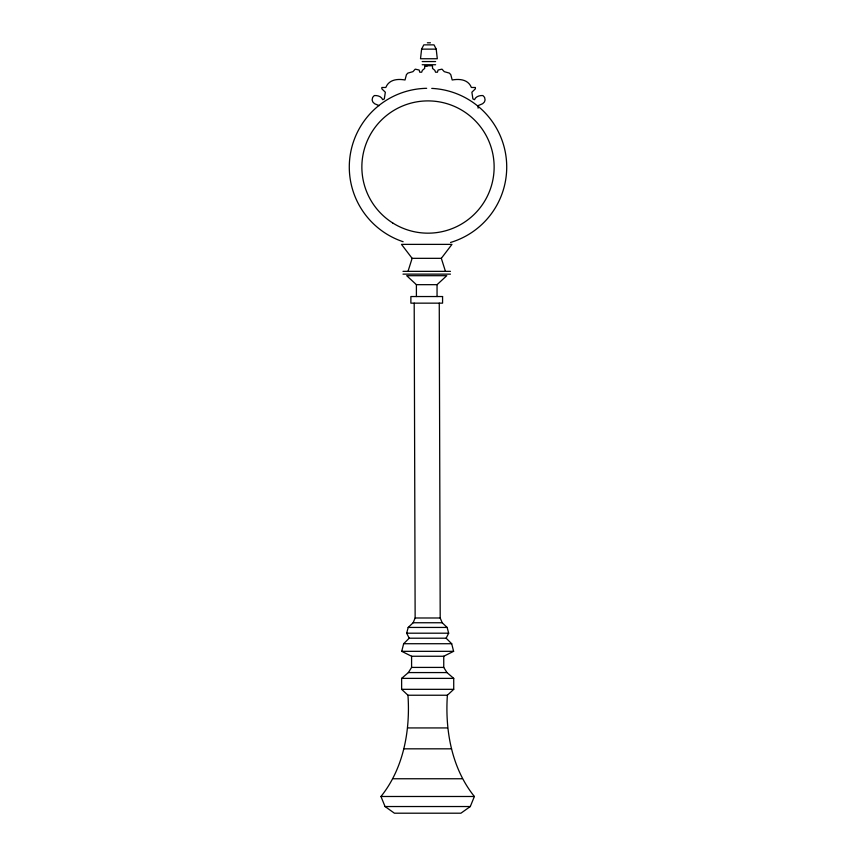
<?xml version="1.0" encoding="UTF-8"?>
<svg xmlns="http://www.w3.org/2000/svg" width="856" height="856" viewBox="0 0 856 856"><rect width="100%" height="100%" fill="white"/><g stroke="black" fill="none" stroke-linecap="round" stroke-linejoin="round"><path stroke-width="1.28" d="M421.601 49.134L420.51 58.743L437.298 58.743L436.207 49.134L434.024 44.865L423.795 44.865L421.601 49.134L436.207 49.134M443.75 656.252L443.75 667.413L446.971 672.57L453.723 678.38L453.723 689.326L447.378 695.233C444.96 730.521 451.754 768.367 474.374 796.487L470.297 806.534L460.913 813.2L394.423 813.2L385.05 806.534L380.963 796.487C403.593 768.367 410.388 730.521 407.959 695.233L401.625 689.326L401.625 678.38L408.376 672.57L411.586 667.413L411.586 656.252L401.732 651.33L403.658 643.723L409.2 638.202L446.147 638.202L451.69 643.723L453.605 651.33L443.75 656.252L411.586 656.252M409.2 638.202L406.675 633.194L408.194 627.437L413.138 622.751L415.139 617.989L414.197 303.152M408.012 271.352L412.132 258.33L401.485 244.377L451.968 244.377L441.322 258.33L412.132 258.33M446.147 638.202L448.662 633.194L447.142 627.437L442.199 622.751L440.198 617.989L439.256 303.152M437.052 284.674L446.757 275.696L406.696 275.696L416.401 284.674L437.052 284.674L437.052 296.54M427.369 42.8L430.44 42.8M422.19 61.557L435.618 61.557M422.19 64.735L435.618 64.735M425.55 65.752L432.269 65.752M427.294 65.933L424.683 65.933L424.683 68.416L422.383 70.331L421.676 72.204L419.75 72.204L419.162 70.032L415.246 69.154L412.945 71.658L407.873 73.092L406.429 74.654L405.027 79.983C397.719 78.688 389.041 79.351 385.821 87.483L381.84 87.483L381.84 88.821L385.339 92.223L384.301 98.943L382.718 99.681C381.327 96.375 377.592 95.326 374.286 95.562L372.638 97.381L372.125 99.938L372.788 101.95L374.554 103.704L379.122 105.641M402.994 271.352L450.459 271.352M402.994 274.134L450.459 274.134M415.139 617.989L440.198 617.989M413.138 622.751L442.199 622.751M408.194 627.437L447.142 627.437M406.675 633.194L448.662 633.194M403.658 643.723L451.69 643.723M401.732 651.33L453.605 651.33M411.586 667.413L443.75 667.413M408.376 672.57L446.971 672.57M401.625 678.38L453.723 678.38M401.625 689.326L453.723 689.326M407.959 695.233L447.378 695.233M407.959 727.932L447.378 727.932M403.818 748.829L451.519 748.829M393.332 778.757L462.015 778.757M380.963 796.487L474.374 796.487M385.05 806.534L470.297 806.534M441.322 258.33L445.441 271.352M478.087 108.156L478.087 105.641L482.666 103.704L484.432 101.95L485.085 99.938L484.582 97.381L482.923 95.562C479.617 95.326 475.883 96.375 474.492 99.681L472.908 98.943L471.881 92.223L475.38 88.821L475.38 87.483L471.389 87.483C468.168 79.351 459.501 78.688 452.193 79.983L450.78 74.654L449.336 73.092L444.264 71.658L441.974 69.154L438.047 70.032L437.47 72.204L435.544 72.204L434.837 70.331L432.526 68.416L432.526 65.933M416.401 284.674L416.401 296.54M431.745 88.393A78.731 78.731 0 0 1 450.556 242.462M403.112 241.724A78.731 78.731 0 0 1 426.663 88.318M442.573 296.54L410.88 296.54L410.88 303.152L442.573 303.152L442.573 296.54M392.701 222.956A66.126 66.126 0 0 0 494.083 169.649A66.126 66.126 0 0 0 397.227 108.498A66.126 66.126 0 0 0 392.701 222.956"/></g></svg>
